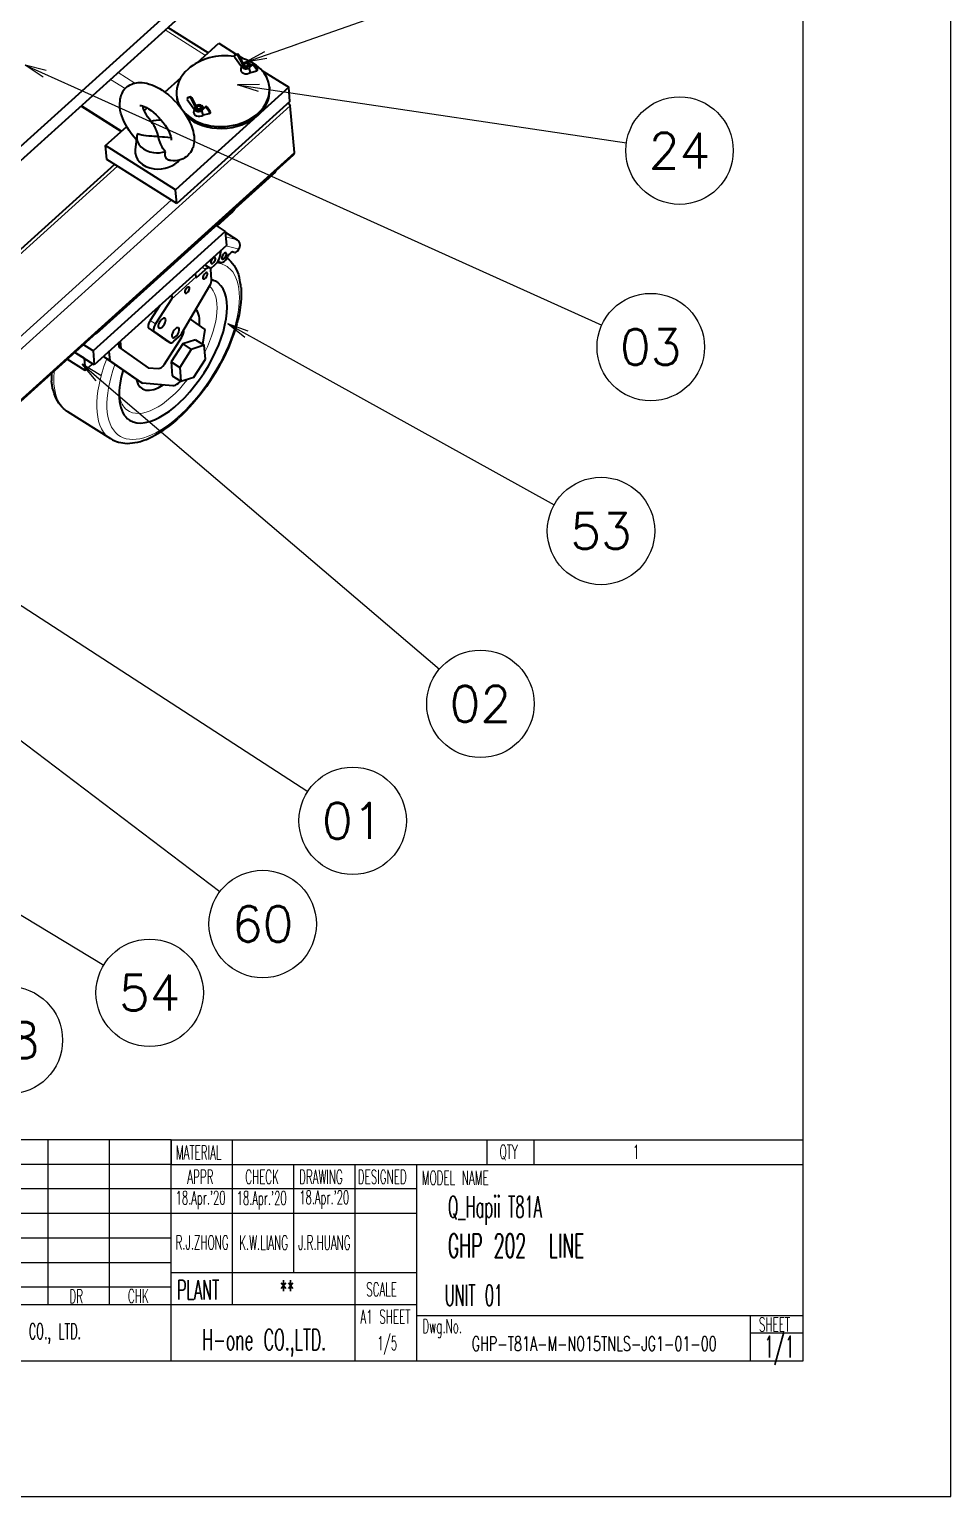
# Model space of a CAD drawing. Header units: millimetres. Extents: x -10155 to 20189, y -25550 to -22580.
# Drawn here: x -6599 to -5955, y -25550 to -24526 of the extents above; entities that cross this region are included whole.
import ezdxf
from ezdxf.enums import TextEntityAlignment as Align

# ---------------------------------------------------------------- set-up
doc = ezdxf.new("R2010")
doc.units = ezdxf.units.MM
doc.layers.add('title_frame', color=7, linetype='Continuous')
doc.layers.add('word_dim', color=253, linetype='Continuous')
doc.styles.add('MX_NOTE_STANDARD', font='txt.shx', dxfattribs={"bigfont": 'bigfont.shx'})
doc.styles.get("Standard").update_dxf_attribs({"font": 'romans.shx', "bigfont": 'bigfont.shx'})
doc.dimstyles.new('RS-1-5', dxfattribs={"dimscale": 5, "dimtxt": 3.5, "dimasz": 3, "dimexe": 1, "dimexo": 0, "dimgap": 1, "dimtad": 3, "dimdsep": 46, "dimtxsty": 'Standard', "dimblk1": 'OPEN', "dimblk2": 'OPEN', "dimsah": 1, "dimcen": 0, "dimclrd": 256, "dimclre": 256, "dimclrt": 3, "dimadec": 0, "dimazin": 0, "dimtfac": 1, "dimtmove": 0, "dimatfit": 3, "dimldrblk": 'OPEN', "dimfxl": 0, "dimtolj": 1, "dimtzin": 0, "dimarcsym": 0})

# ---------------------------------------------------------------- blocks, each defined once
blk = doc.blocks.new('aa1')
for p, q in [((0, 0), (-1, 0)), ((-0.4, 0.067), (0, 0)), ((-0.4, -0.067), (0, 0))]:
    blk.add_line(p, q)
blk = doc.blocks.new('aa2')
blk.add_circle((0, 0), 1)
blk = doc.blocks.new('*D759')
at = {"layer": 'DEFPOINTS', "color": 0, "linetype": 'Continuous', "ltscale": 2}
for p in [(-6724.1, -24850), (-6372.8, -25078), (-6372.8, -25078)]:
    blk.add_point(p, dxfattribs=at)
at = {"layer": 'word_dim', "linetype": 'Continuous', "lineweight": -2, "ltscale": 2}
blk.add_line((-6692.7, -24870.4), (-6404.2, -25057.6), dxfattribs=at)
at = {"layer": 'word_dim', "linetype": 'Continuous', "lineweight": -2, "ltscale": 2, "xscale": 37.5, "yscale": 37.5, "zscale": 37.5}
for name, p, rotation in [('aa1', (-6724.1, -24850), 147.0214120231412), ('aa2', (-6372.8, -25078), 327.0214120231411)]:
    blk.add_blockref(name, p, dxfattribs=dict(at, rotation=rotation))
at = {"layer": 'word_dim', "color": 3, "linetype": 'Continuous', "ltscale": 2, "insert": (-6548.4, -24964), "char_height": 0.000005, "attachment_point": 5, "rotation": 327.0214}
blk.add_mtext('\\A1;418.88', dxfattribs=at)
blk = doc.blocks.new('_Open')
at = {"color": 0, "lineweight": -2}
for p, q in [((-1, 0.167), (0, 0)), ((-1, -0.167), (0, 0)), ((0, 0), (-1, 0))]:
    blk.add_line(p, q, dxfattribs=at)
blk = doc.blocks.new('*D760')
at = {"layer": 'DEFPOINTS', "color": 0, "linetype": 'Continuous', "ltscale": 2}
for p in [(-6561.7, -24759.5), (-6283.6, -24996.4), (-6283.6, -24996.4)]:
    blk.add_point(p, dxfattribs=at)
at = {"layer": 'word_dim', "linetype": 'Continuous', "lineweight": -2, "ltscale": 2}
blk.add_line((-6533.2, -24783.8), (-6312.2, -24972.1), dxfattribs=at)
at = {"layer": 'word_dim', "linetype": 'Continuous', "lineweight": -2, "ltscale": 2, "xscale": 37.5, "yscale": 37.5, "zscale": 37.5}
for name, p, rotation in [('aa1', (-6561.7, -24759.5), 139.5753487257188), ('aa2', (-6283.6, -24996.4), 319.5753487257188)]:
    blk.add_blockref(name, p, dxfattribs=dict(at, rotation=rotation))
at = {"layer": 'word_dim', "color": 3, "linetype": 'Continuous', "ltscale": 2, "insert": (-6422.7, -24878), "char_height": 0.000005, "attachment_point": 5, "rotation": 319.5753}
blk.add_mtext('\\A1;365.34', dxfattribs=at)
blk = doc.blocks.new('*D761')
at = {"layer": 'DEFPOINTS', "color": 0, "linetype": 'Continuous', "ltscale": 2}
for p in [(-6601.4, -24550.7), (-6164.7, -24747.5), (-6164.7, -24747.5)]:
    blk.add_point(p, dxfattribs=at)
at = {"layer": 'word_dim', "linetype": 'Continuous', "lineweight": -2, "ltscale": 2}
blk.add_line((-6567.2, -24566.1), (-6198.9, -24732.1), dxfattribs=at)
at = {"layer": 'word_dim', "linetype": 'Continuous', "lineweight": -2, "ltscale": 2, "xscale": 37.5, "yscale": 37.5, "zscale": 37.5}
for name, p, rotation in [('aa1', (-6601.4, -24550.7), 155.746144533906), ('aa2', (-6164.7, -24747.5), 335.746144533906)]:
    blk.add_blockref(name, p, dxfattribs=dict(at, rotation=rotation))
at = {"layer": 'word_dim', "color": 3, "linetype": 'Continuous', "ltscale": 2, "insert": (-6383.1, -24649.1), "char_height": 0.000005, "attachment_point": 5, "rotation": 335.7461}
blk.add_mtext('\\A1;478.98', dxfattribs=at)
blk = doc.blocks.new('*D782')
at = {"layer": 'DEFPOINTS', "color": 0, "linetype": 'Continuous', "ltscale": 2}
for p in [(-6453.1, -24564.5), (-6144.6, -24610.4), (-6144.6, -24610.4)]:
    blk.add_point(p, dxfattribs=at)
at = {"layer": 'word_dim', "linetype": 'Continuous', "lineweight": -2, "ltscale": 2}
blk.add_line((-6416, -24570.1), (-6181.7, -24604.9), dxfattribs=at)
at = {"layer": 'word_dim', "linetype": 'Continuous', "lineweight": -2, "ltscale": 2, "xscale": 37.5, "yscale": 37.5, "zscale": 37.5}
for name, p, rotation in [('aa1', (-6453.1, -24564.5), 171.5369032223744), ('aa2', (-6144.6, -24610.4), 351.5369032223743)]:
    blk.add_blockref(name, p, dxfattribs=dict(at, rotation=rotation))
at = {"layer": 'word_dim', "color": 3, "linetype": 'Continuous', "ltscale": 2, "insert": (-6298.8, -24587.5), "char_height": 0.000005, "attachment_point": 5, "rotation": 351.5369}
blk.add_mtext('\\A1;311.86', dxfattribs=at)
blk = doc.blocks.new('A$C43226BF8')
at = {"color": 7, "lineweight": 35}
for p, q in [((1131.8, -526.9), (935.7, -703.7)), ((1111.2, -535.6), (934.9, -694.6)), ((1134.8, -567.2), (1106.7, -549.5)), ((1172.3, -579.4), (1191, -591.2)), ((1191, -591.2), (1111.9, -662.6)), ((1191.8, -601), (1112.8, -672.3)), ((1074.1, -622), (1046, -604.3)), ((1195, -636.7), (1192.1, -604.2)), ((1195, -636.7), (1192.1, -604.2)), ((1111.9, -662.6), (1063.2, -631.8)), ((1194.1, -638.5), (644.9, -1134.1)), ((1112.8, -672.3), (1064, -641.6)), ((1069.4, -645), (702.8, -975.8)), ((1056.8, -763), (1182, -650.1)), ((1146.6, -691.7), (1054.4, -775)), ((1147.5, -701.5), (1055.2, -784.7)), ((1116.4, -762.7), (1136, -729.4)), ((1109.2, -738.9), (1098.1, -756.2)), ((1104.2, -784.3), (1116.3, -765.5)), ((1072.4, -772.5), (1091.3, -785.8)), ((1073.9, -773.5), (1092.8, -786.8)), ((1084.4, -794.9), (1061.6, -778.9)), ((1088.9, -797.7), (1066.1, -781.7)), ((1110.1, -799.4), (1088.9, -797.7)), ((1036.6, -817.4), (1066.6, -836.3))]:
    blk.add_line(p, q, dxfattribs=at)
at = {"color": 7, "lineweight": 13}
for p, q in [((1132.9, -568.9), (1104.8, -551.2)), ((1074.6, -621.5), (1046.5, -603.8)), ((1192.1, -604.2), (641.9, -1100.7)), ((1195, -636.7), (644.8, -1133.2)), ((1071.5, -646.3), (704.3, -977.6)), ((1109, -670), (726.9, -1014.8)), ((1126.4, -723.5), (1109.2, -738.9))]:
    blk.add_line(p, q, dxfattribs=at)
at = {"color": 7, "lineweight": 35, "ltscale": 0.498368}
blk.add_line((1127.4, -573.8), (1142.2, -560.5), dxfattribs=at)
at = {"color": 7, "lineweight": 35, "ltscale": 0.364517}
blk.add_line((1142.2, -560.5), (1154.6, -568.3), dxfattribs=at)
at = {"color": 7, "lineweight": 35, "ltscale": 0.017751}
for p, q in [((1153.5, -568.5), (1153, -569)), ((1158.8, -574.9), (1159.3, -574.4)), ((1166.1, -574.9), (1165.6, -575.4)), ((1169.2, -579.1), (1168.7, -579.6)), ((1125.8, -604.6), (1126.4, -604.1))]:
    blk.add_line(p, q, dxfattribs=at)
at = {"color": 7, "lineweight": 35, "ltscale": 0.010018}
for p, q in [((1153, -569.2), (1153, -569.6)), ((1169.3, -579), (1169.2, -578.6)), ((1120, -598.9), (1120.1, -599.3)), ((1135.8, -609.2), (1135.8, -608.8))]:
    blk.add_line(p, q, dxfattribs=at)
at = {"color": 7, "lineweight": 35, "ltscale": 0.046336}
blk.add_line((1154.9, -568.5), (1153.1, -569), dxfattribs=at)
at = {"color": 7, "lineweight": 13, "ltscale": 0.017749}
for p, q in [((1153.1, -569), (1153.6, -568.5)), ((1155.1, -568.6), (1155.7, -568.1)), ((1155.3, -568.7), (1155.9, -568.3)), ((1166.5, -575.9), (1167, -575.4)), ((1168.6, -578.8), (1169.1, -578.3)), ((1122.8, -598.9), (1123.3, -598.4)), ((1133.2, -605.3), (1133.8, -604.8)), ((1135.8, -608.8), (1136.3, -608.3))]:
    blk.add_line(p, q, dxfattribs=at)
at = {"color": 7, "lineweight": 35, "ltscale": 0.210662}
for p, q in [((1153.1, -569.9), (1158.1, -576.7)), ((1120.2, -599.6), (1125.1, -606.4))]:
    blk.add_line(p, q, dxfattribs=at)
at = {"color": 7, "lineweight": 35, "ltscale": 0.046339}
blk.add_line((1155.4, -568.1), (1153.6, -568.5), dxfattribs=at)
at = {"color": 7, "lineweight": 13, "ltscale": 0.017751}
for p, q in [((1154.9, -568.5), (1155.4, -568.1)), ((1166, -575.4), (1166.5, -575)), ((1168.7, -579.1), (1169.2, -578.6)), ((1168.7, -579.5), (1169.3, -579)), ((1120.1, -598.7), (1120.6, -598.2)), ((1121.9, -598.3), (1122.4, -597.8)), ((1122.4, -598.5), (1122.9, -598)), ((1133, -605.2), (1133.5, -604.7)), ((1133.5, -605.6), (1134.1, -605.1)), ((1135.8, -609.2), (1136.3, -608.7))]:
    blk.add_line(p, q, dxfattribs=at)
at = {"color": 7, "lineweight": 35, "ltscale": 0.006331}
for p, q in [((1155.3, -568.7), (1155.1, -568.6)), ((1155.9, -568.3), (1155.7, -568.1)), ((1166.7, -575.1), (1166.5, -575)), ((1122.4, -598.5), (1122.2, -598.3)), ((1133.8, -604.8), (1133.5, -604.7))]:
    blk.add_line(p, q, dxfattribs=at)
at = {"color": 7, "lineweight": 13, "ltscale": 0.017753}
for p, q in [((1155.8, -569.2), (1156.3, -568.7)), ((1166.2, -575.6), (1166.7, -575.1)), ((1122.2, -598.3), (1122.7, -597.9)), ((1135.6, -608.5), (1136.2, -608))]:
    blk.add_line(p, q, dxfattribs=at)
at = {"color": 7, "lineweight": 35, "ltscale": 0.160529}
blk.add_line((1158.8, -574.9), (1155.8, -569.2), dxfattribs=at)
at = {"color": 7, "lineweight": 35, "ltscale": 0.160528}
blk.add_line((1159.3, -574.4), (1156.3, -568.7), dxfattribs=at)
at = {"color": 7, "lineweight": 35, "ltscale": 0.067775}
blk.add_line((1156.8, -569.7), (1159.1, -571.1), dxfattribs=at)
at = {"color": 7, "lineweight": 13, "ltscale": 0.34499}
blk.add_line((1083.5, -588.3), (1071.9, -580.9), dxfattribs=at)
at = {"color": 7, "lineweight": 35, "ltscale": 0.064414}
blk.add_line((1158.4, -575.6), (1157.6, -578.1), dxfattribs=at)
at = {"color": 7, "lineweight": 35, "ltscale": 0.000593596}
for p, q in [((1158.8, -574.9), (1158.8, -574.9)), ((1159.3, -574.4), (1159.3, -574.4)), ((1130.3, -607.4), (1130.3, -607.4))]:
    blk.add_line(p, q, dxfattribs=at)
at = {"color": 7, "lineweight": 35, "ltscale": 0.008662}
for p, q in [((1159.6, -575.3), (1159.4, -575.6)), ((1129.9, -604.7), (1130.1, -605))]:
    blk.add_line(p, q, dxfattribs=at)
at = {"color": 7, "lineweight": 35, "ltscale": 0.00866}
blk.add_line((1162.8, -575), (1163, -575.3), dxfattribs=at)
at = {"color": 7, "lineweight": 35, "ltscale": 0.081796}
for p, q in [((1165.6, -575.4), (1163.3, -577.7)), ((1132.6, -605.1), (1130.3, -607.4))]:
    blk.add_line(p, q, dxfattribs=at)
at = {"color": 7, "lineweight": 35, "ltscale": 0.000595218}
for p, q in [((1163.3, -577.7), (1163.3, -577.7)), ((1125.9, -604.6), (1125.8, -604.6))]:
    blk.add_line(p, q, dxfattribs=at)
at = {"color": 7, "lineweight": 35, "ltscale": 0.080779}
for p, q in [((1164.2, -580.8), (1163.3, -577.7)), ((1131.3, -610.5), (1130.3, -607.4))]:
    blk.add_line(p, q, dxfattribs=at)
at = {"color": 7, "lineweight": 35, "ltscale": 0.032405}
blk.add_line((1164.1, -575.1), (1164.7, -576.3), dxfattribs=at)
at = {"color": 7, "lineweight": 35, "ltscale": 0.000444479}
blk.add_line((1164.2, -580.8), (1164.3, -580.8), dxfattribs=at)
at = {"color": 7, "lineweight": 35, "ltscale": 0.113479}
blk.add_line((1164.3, -580.8), (1168.7, -579.7), dxfattribs=at)
at = {"color": 7, "lineweight": 35, "ltscale": 0.006328}
for p, q in [((1166.2, -575.6), (1166, -575.4)), ((1122.9, -598), (1122.7, -597.9))]:
    blk.add_line(p, q, dxfattribs=at)
at = {"color": 7, "lineweight": 35, "ltscale": 0.089556}
for p, q in [((1168.6, -578.8), (1166.5, -575.9)), ((1169.1, -578.3), (1167, -575.4)), ((1135.6, -608.5), (1133.5, -605.6))]:
    blk.add_line(p, q, dxfattribs=at)
at = {"color": 7, "lineweight": 35, "ltscale": 0.010015}
for p, q in [((1168.7, -579.5), (1168.7, -579.1)), ((1136.3, -608.7), (1136.3, -608.3))]:
    blk.add_line(p, q, dxfattribs=at)
at = {"color": 7, "lineweight": 13, "ltscale": 0.301189}
blk.add_line((1076.8, -592.1), (1066.6, -585.7), dxfattribs=at)
at = {"color": 7, "lineweight": 35, "ltscale": 0.381445}
blk.add_line((1104.5, -594.6), (1115.8, -584.3), dxfattribs=at)
at = {"color": 7, "lineweight": 35, "ltscale": 0.032651}
blk.add_line((1177.5, -591), (1177.6, -592.3), dxfattribs=at)
at = {"color": 7, "lineweight": 35, "ltscale": 0.244858}
for p, q in [((1191.8, -601), (1191, -591.2)), ((1064, -641.6), (1063.2, -631.8)), ((1108.9, -782.8), (1109.7, -792.6))]:
    blk.add_line(p, q, dxfattribs=at)
at = {"color": 7, "lineweight": 35, "ltscale": 0.032648}
blk.add_line((1112.7, -596.7), (1112.8, -598), dxfattribs=at)
at = {"color": 7, "lineweight": 35, "ltscale": 0.046338}
for p, q in [((1121.9, -598.3), (1120.1, -598.7)), ((1122.4, -597.8), (1120.6, -598.2))]:
    blk.add_line(p, q, dxfattribs=at)
at = {"color": 7, "lineweight": 35, "ltscale": 0.017749}
for p, q in [((1120.6, -598.3), (1120.1, -598.7)), ((1133.2, -604.6), (1132.6, -605.1)), ((1136.3, -608.9), (1135.8, -609.4))]:
    blk.add_line(p, q, dxfattribs=at)
at = {"color": 7, "lineweight": 35, "ltscale": 0.160525}
blk.add_line((1125.8, -604.6), (1122.8, -598.9), dxfattribs=at)
at = {"color": 7, "lineweight": 35, "ltscale": 0.160527}
blk.add_line((1126.4, -604.1), (1123.3, -598.4), dxfattribs=at)
at = {"color": 7, "lineweight": 35, "ltscale": 0.016356}
blk.add_line((1191, -602.6), (1190.4, -602.3), dxfattribs=at)
at = {"color": 7, "lineweight": 35, "ltscale": 0.067898}
blk.add_line((1090.2, -607.5), (1092.2, -605.6), dxfattribs=at)
at = {"color": 7, "lineweight": 35, "ltscale": 0.064411}
blk.add_line((1125.4, -605.4), (1124.7, -607.8), dxfattribs=at)
at = {"color": 7, "lineweight": 35, "ltscale": 0.000592638}
blk.add_line((1126.4, -604.1), (1126.4, -604.1), dxfattribs=at)
at = {"color": 7, "lineweight": 35, "ltscale": 0.008661}
blk.add_line((1126.6, -605), (1126.5, -605.3), dxfattribs=at)
at = {"color": 7, "lineweight": 35, "ltscale": 0.032402}
blk.add_line((1131.1, -604.9), (1131.7, -606), dxfattribs=at)
at = {"color": 7, "lineweight": 35, "ltscale": 0.11348}
blk.add_line((1131.3, -610.5), (1135.7, -609.4), dxfattribs=at)
at = {"color": 7, "lineweight": 35, "ltscale": 0.000442852}
blk.add_line((1131.3, -610.5), (1131.3, -610.5), dxfattribs=at)
at = {"color": 7, "lineweight": 35, "ltscale": 0.006329}
blk.add_line((1133.2, -605.3), (1133, -605.2), dxfattribs=at)
at = {"color": 7, "lineweight": 35, "ltscale": 0.089558}
blk.add_line((1136.2, -608), (1134.1, -605.1), dxfattribs=at)
at = {"color": 7, "lineweight": 35, "ltscale": 0.496257}
blk.add_line((1063.2, -631.8), (1077.9, -618.5), dxfattribs=at)
at = {"color": 7, "lineweight": 35, "ltscale": 0.244055}
blk.add_line((1084.9, -625.1), (1083.8, -634.8), dxfattribs=at)
at = {"color": 7, "lineweight": 35, "ltscale": 0.013872}
for p, q in [((1182, -650.1), (1181.9, -649.5)), ((1056.8, -763), (1056.8, -762.5))]:
    blk.add_line(p, q, dxfattribs=at)
at = {"color": 7, "lineweight": 35, "ltscale": 0.244861}
for p, q in [((1112.8, -672.3), (1111.9, -662.6)), ((1146.6, -691.7), (1147.5, -701.5))]:
    blk.add_line(p, q, dxfattribs=at)
at = {"color": 7, "lineweight": 35, "ltscale": 0.353518}
blk.add_line((1140.8, -688), (1151.3, -678.6), dxfattribs=at)
at = {"color": 7, "lineweight": 35, "ltscale": 0.081255}
blk.add_line((1151.3, -678.6), (1153.3, -676), dxfattribs=at)
at = {"color": 7, "lineweight": 35, "ltscale": 0.187995}
blk.add_line((1140.3, -687.7), (1146.6, -691.7), dxfattribs=at)
at = {"color": 7, "lineweight": 35, "ltscale": 0.243018}
blk.add_line((1146.7, -692.3), (1154.9, -697.5), dxfattribs=at)
at = {"color": 7, "lineweight": 13, "ltscale": 0.204568}
blk.add_line((1147, -695.5), (1154.9, -697.5), dxfattribs=at)
at = {"color": 7, "lineweight": 35, "ltscale": 0.125949}
blk.add_line((1142.8, -709.7), (1143.9, -704.7), dxfattribs=at)
at = {"color": 7, "lineweight": 13, "ltscale": 0.238316}
blk.add_line((1147, -701.9), (1156.3, -704.2), dxfattribs=at)
at = {"color": 7, "lineweight": 35, "ltscale": 0.023323}
blk.add_line((1153, -706.4), (1152.1, -706.2), dxfattribs=at)
at = {"color": 7, "lineweight": 35, "ltscale": 0.102401}
blk.add_line((1132.5, -715), (1136, -717.2), dxfattribs=at)
at = {"color": 7, "lineweight": 35, "ltscale": 0.117448}
blk.add_line((1136.4, -717.8), (1139.9, -714.6), dxfattribs=at)
at = {"color": 7, "lineweight": 35, "ltscale": 0.065428}
blk.add_line((1141.5, -712.7), (1144, -713.4), dxfattribs=at)
at = {"color": 7, "lineweight": 35, "ltscale": 0.03226}
blk.add_line((1147.8, -710.3), (1148.4, -709.2), dxfattribs=at)
at = {"color": 7, "lineweight": 35, "ltscale": 0.221875}
blk.add_line((1126.4, -724.1), (1133, -718.2), dxfattribs=at)
at = {"color": 7, "lineweight": 35, "ltscale": 0.016326}
blk.add_line((1126.4, -723.5), (1126.4, -724.1), dxfattribs=at)
at = {"color": 7, "lineweight": 13, "ltscale": 0.069892}
blk.add_line((1130.6, -716.7), (1133, -718.2), dxfattribs=at)
at = {"color": 7, "lineweight": 35, "ltscale": 0.175523}
blk.add_line((1137.2, -725.4), (1136.6, -718.4), dxfattribs=at)
at = {"color": 7, "lineweight": 35, "ltscale": 0.048204}
blk.add_line((1109.8, -737.9), (1108.2, -736.9), dxfattribs=at)
at = {"color": 7, "lineweight": 35, "ltscale": 0.314933}
blk.add_line((1101.1, -743.3), (1094.3, -753.9), dxfattribs=at)
at = {"color": 7, "lineweight": 35, "ltscale": 0.029543}
blk.add_line((1098.7, -747), (1097.8, -746.3), dxfattribs=at)
at = {"color": 7, "lineweight": 13, "ltscale": 0.110819}
for p, q in [((1094.3, -753.9), (1098.1, -756.2)), ((1093.5, -759.4), (1097.2, -761.8))]:
    blk.add_line(p, q, dxfattribs=at)
at = {"color": 7, "lineweight": 35, "ltscale": 0.313551}
blk.add_line((1122.1, -753), (1132.4, -760.2), dxfattribs=at)
at = {"color": 7, "lineweight": 35, "ltscale": 0.011504}
blk.add_line((1056.4, -762.8), (1056.8, -763), dxfattribs=at)
at = {"color": 7, "lineweight": 35, "ltscale": 0.325452}
blk.add_line((1093.5, -759.4), (1104.1, -766.9), dxfattribs=at)
at = {"color": 7, "lineweight": 35, "ltscale": 0.325453}
blk.add_line((1097.2, -761.8), (1107.9, -769.3), dxfattribs=at)
at = {"color": 7, "lineweight": 13, "ltscale": 0.110821}
blk.add_line((1104.1, -766.9), (1107.9, -769.3), dxfattribs=at)
at = {"color": 7, "lineweight": 35, "ltscale": 0.110821}
blk.add_line((1104.2, -766.9), (1107.9, -769.3), dxfattribs=at)
at = {"color": 7, "lineweight": 35, "ltscale": 0.122848}
blk.add_line((1110.9, -768.3), (1114.5, -765), dxfattribs=at)
at = {"color": 7, "lineweight": 35, "ltscale": 0.235705}
blk.add_line((1126, -767.4), (1117, -770.2), dxfattribs=at)
at = {"color": 7, "lineweight": 35, "ltscale": 0.177313}
for p, q in [((1126, -767.4), (1132, -771.1)), ((1108.9, -782.8), (1114.9, -786.6))]:
    blk.add_line(p, q, dxfattribs=at)
at = {"color": 7, "lineweight": 35, "ltscale": 0.259775}
blk.add_line((1132.4, -760.2), (1130.9, -770.5), dxfattribs=at)
at = {"color": 7, "lineweight": 35, "ltscale": 0.402566}
blk.add_line((1055.2, -784.7), (1041.6, -776.1), dxfattribs=at)
at = {"color": 7, "lineweight": 35, "ltscale": 0.192007}
blk.add_line((1048.1, -780.2), (1041.6, -776.1), dxfattribs=at)
at = {"color": 7, "lineweight": 35, "ltscale": 0.199498}
blk.add_line((1054.4, -775), (1047.6, -770.7), dxfattribs=at)
at = {"color": 7, "lineweight": 35, "ltscale": 0.244864}
for p, q in [((1054.4, -775), (1055.2, -784.7)), ((1132.8, -780.9), (1132, -771.1))]:
    blk.add_line(p, q, dxfattribs=at)
at = {"color": 7, "lineweight": 35, "ltscale": 0.158386}
blk.add_line((1065.5, -775.4), (1066.1, -781.7), dxfattribs=at)
at = {"color": 7, "lineweight": 35, "ltscale": 0.076764}
blk.add_line((1072.1, -769.5), (1072.4, -772.5), dxfattribs=at)
at = {"color": 7, "lineweight": 35, "ltscale": 0.044327}
blk.add_line((1072.4, -772.5), (1073.9, -773.5), dxfattribs=at)
at = {"color": 7, "lineweight": 35, "ltscale": 0.130219}
blk.add_line((1073.4, -768.3), (1073.9, -773.5), dxfattribs=at)
at = {"color": 7, "lineweight": 35, "ltscale": 0.374924}
blk.add_line((1117, -770.2), (1108.9, -782.8), dxfattribs=at)
at = {"color": 7, "lineweight": 35, "ltscale": 0.374921}
blk.add_line((1123, -774), (1114.9, -786.6), dxfattribs=at)
at = {"color": 7, "lineweight": 35, "ltscale": 0.177314}
blk.add_line((1117, -770.2), (1123, -774), dxfattribs=at)
at = {"color": 7, "lineweight": 35, "ltscale": 0.235706}
for p, q in [((1132, -771.1), (1123, -774)), ((1115.7, -796.3), (1124.7, -793.5))]:
    blk.add_line(p, q, dxfattribs=at)
at = {"color": 7, "lineweight": 35, "ltscale": 0.367998}
blk.add_line((1048.9, -788.7), (1036.4, -780.8), dxfattribs=at)
at = {"color": 7, "lineweight": 35, "ltscale": 0.212212}
blk.add_line((1048.1, -780.2), (1048.9, -788.7), dxfattribs=at)
at = {"color": 7, "lineweight": 35, "ltscale": 0.17549}
blk.add_line((1048.9, -788.7), (1054.1, -784), dxfattribs=at)
at = {"color": 7, "lineweight": 35, "ltscale": 0.131349}
blk.add_line((1061.6, -778.9), (1066.1, -781.7), dxfattribs=at)
at = {"color": 7, "lineweight": 35, "ltscale": 0.044328}
blk.add_line((1091.3, -785.8), (1092.8, -786.8), dxfattribs=at)
at = {"color": 7, "lineweight": 35, "ltscale": 0.183699}
blk.add_line((1092.8, -786.8), (1100.2, -787.4), dxfattribs=at)
at = {"color": 7, "lineweight": 35, "ltscale": 0.24486}
blk.add_line((1114.9, -786.6), (1115.7, -796.3), dxfattribs=at)
at = {"color": 7, "lineweight": 35, "ltscale": 0.37492}
blk.add_line((1124.7, -793.5), (1132.8, -780.9), dxfattribs=at)
at = {"color": 7, "lineweight": 35, "ltscale": 0.132985}
blk.add_line((1084.4, -794.9), (1088.9, -797.7), dxfattribs=at)
at = {"color": 7, "lineweight": 35, "ltscale": 0.177312}
blk.add_line((1109.7, -792.6), (1115.7, -796.3), dxfattribs=at)
at = {"color": 7, "lineweight": 35, "ltscale": 0.051057}
blk.add_line((1115.4, -796.2), (1113.9, -797.5), dxfattribs=at)
at = {"color": 7, "lineweight": 35}
for points in [[(1159.7, -575.8), (1159.7, -575.5), (1159.8, -575.1), (1160.1, -574.8)], [(1160.1, -574.8), (1160.4, -574.6), (1160.9, -574.4), (1161.4, -574.3), (1161.9, -574.4), (1162.3, -574.6), (1162.6, -574.9), (1162.8, -575.2), (1162.9, -575.6)], [(1077.5, -591.4), (1076.6, -592.3), (1075.8, -593.2), (1075, -594.4), (1074.4, -595.5), (1073.9, -596.8), (1073.5, -598), (1073.2, -599.5), (1073, -600.9), (1072.9, -602.4), (1072.9, -604.2), (1073, -604.5)], [(1077.5, -591.4), (1078.3, -590.7), (1079.1, -590.1), (1080.3, -589.5), (1081.4, -588.9), (1082.5, -588.6), (1083.6, -588.3), (1084.8, -588), (1086, -587.9), (1087, -587.8), (1088.6, -587.9), (1090.3, -588.1), (1092, -588.4), (1093.6, -588.9), (1095.4, -589.5), (1097, -590.2), (1098.9, -591.1), (1100.7, -592.1), (1102.6, -593.2), (1104.8, -594.8), (1107, -596.5), (1109.1, -598.3), (1111.1, -600.3), (1113.1, -602.3), (1114.9, -604.5), (1116.6, -606.7), (1118.3, -609), (1119.7, -611.3), (1121.1, -613.7), (1122, -615.7), (1122.9, -617.7), (1123.6, -619.7), (1124.2, -621.7), (1124.6, -623.6), (1124.9, -625.3), (1124.9, -625.8)], [(1087.1, -603.8), (1088, -603.9), (1089, -604.2), (1090.2, -604.6), (1091.6, -605.3), (1093.2, -606.2), (1094.9, -607.4), (1096.7, -608.8), (1098.5, -610.3), (1100.2, -612), (1101.8, -613.8), (1103.4, -615.7), (1104.7, -617.6), (1106, -619.5), (1107, -621.3), (1107.8, -623.1), (1108.3, -624.4), (1108.7, -625.6), (1108.9, -626.7), (1109, -627.2)], [(1084.6, -627.7), (1082.9, -625.8), (1081.1, -623.4), (1079.7, -621.4), (1078.4, -619.4), (1077.2, -617.3), (1076.1, -615.2), (1075.1, -613), (1074.5, -611.2), (1073.8, -609.2), (1073.4, -607.4), (1073.1, -605.5), (1073, -604.5)], [(1095.2, -615.4), (1093.7, -613.5), (1092.5, -611.7), (1091.5, -610), (1090.6, -608.4), (1089.9, -606.8), (1089.4, -605.4), (1089.1, -604.2)], [(1126.7, -605.6), (1126.7, -605.2), (1126.9, -604.8), (1127.2, -604.5)], [(1127.2, -604.5), (1127.5, -604.3), (1128, -604.1), (1128.4, -604.1), (1128.9, -604.2), (1129.3, -604.3), (1129.6, -604.6), (1129.8, -604.9), (1129.9, -605.3)], [(1099.9, -625.5), (1096.9, -625.4), (1095.4, -625.3), (1093.4, -625.2), (1091.4, -625), (1089.9, -624.8), (1088.5, -624.5), (1086.8, -624.1), (1085.2, -623.7)], [(1095.2, -615.4), (1095.7, -616.2), (1096.3, -617), (1096.8, -617.8), (1097.2, -618.6), (1098, -620.3), (1098.4, -621.3), (1099.1, -623.2), (1099.9, -625.5)], [(1099.9, -625.5), (1102.8, -625.7), (1104.3, -625.8), (1106.6, -625.9), (1108.8, -626.2)], [(1104.9, -636.1), (1104, -635), (1103.2, -633.8), (1102.6, -632.6), (1102.1, -631.7), (1101.7, -630.8), (1101.3, -629.8), (1100.6, -627.9), (1099.9, -625.5)], [(1109, -627.2), (1109, -627.8), (1109, -628)], [(1124.9, -625.8), (1125, -627.5), (1125, -628.9), (1124.8, -630.3), (1124.5, -631.8), (1124.2, -633.1), (1123.7, -634.2), (1123.1, -635.5), (1122.4, -636.6), (1121.6, -637.6), (1120.7, -638.6), (1120.4, -638.9)], [(1108.5, -642.3), (1108, -642.2), (1107.6, -642.1), (1107.1, -642), (1106.7, -641.7), (1106.2, -641.4), (1105.7, -641), (1105.4, -640.6), (1105.1, -640), (1104.9, -639.5), (1104.8, -639.1), (1104.7, -638.6), (1104.7, -638), (1104.7, -637.5), (1104.8, -636.8), (1104.9, -636.1)], [(1120.4, -638.9), (1119.3, -639.7), (1118.3, -640.4), (1117.2, -641), (1115.9, -641.6), (1114.6, -642), (1113.3, -642.2), (1111.9, -642.4), (1110.3, -642.4), (1108.6, -642.3), (1108.4, -642.3)], [(1148.2, -710.6), (1149.4, -711.6), (1150.6, -712.8), (1151.8, -714.2), (1152.8, -715.5), (1153.7, -717), (1154.5, -718.5), (1155.2, -720.1), (1155.9, -721.9), (1156.5, -723.8), (1156.6, -724.2)], [(1157.7, -730.8), (1157.9, -733.4), (1157.9, -736.1), (1157.8, -738.4), (1157.6, -741.4), (1157.2, -744.5), (1156.9, -746.6), (1156.3, -750), (1155.5, -753.5), (1154.8, -756.3), (1153.8, -759.7), (1152.7, -763), (1151.4, -766.4), (1150.1, -769.8), (1148.7, -773.3), (1147.1, -776.7), (1145.4, -780.1), (1143.7, -783.5), (1141.8, -786.9), (1139.8, -790.2), (1137.8, -793.5), (1135.7, -796.7), (1133.5, -799.9), (1131.2, -803), (1128.9, -806), (1126.5, -809), (1124.1, -811.8), (1121.6, -814.6), (1119.1, -817.2), (1116.5, -819.7), (1114, -822.1)], [(1035, -816.3), (1033.7, -815.2), (1032.5, -814), (1031.4, -812.7), (1030.5, -811.5), (1029.5, -809.9), (1028.6, -808.2), (1027.9, -806.7), (1027.2, -804.8), (1026.7, -803), (1026.2, -801), (1025.8, -798.9), (1025.5, -796.5), (1025.5, -796)], [(1066.6, -836.3), (1068, -837.1), (1069.5, -837.8), (1070.7, -838.3), (1072.2, -838.8), (1073.7, -839.1), (1075.1, -839.3), (1076.5, -839.5), (1078.3, -839.6), (1080.1, -839.5), (1081.9, -839.3), (1083.5, -839.1), (1085.7, -838.7), (1087.6, -838.2), (1089.9, -837.4), (1091.6, -836.8), (1093.6, -836), (1095.5, -835), (1098.1, -833.7), (1100.9, -832.1), (1103.7, -830.2), (1106.5, -828.2), (1109.3, -826.1), (1112.1, -823.8), (1114, -822.1)]]:
    blk.add_lwpolyline(points, dxfattribs=at)
for centre, radius, start, end in [((1188.3, -606.9), 5.03, 58.0203, 65.6553), ((1153.4, -702.2), 3.45, 325.0782, 341.9592), ((1135.8, -726.4), 20.1, 52.0268, 53.5104), ((1079, -719.4), 36, 327.1714, 328.9829), ((1077.7, -791.5), 52.4, 179.251, 184.9152), ((1047.3, -800.5), 20, 232.0215, 237.7809)]:
    blk.add_arc(centre, radius, start, end, dxfattribs=at)
for centre, major_axis, ratio, start_param, end_param in [((1145.1, -593.9), (-32.4, -2.8), 0.757392, 4.398442, 5.495839), ((1153.4, -569.4), (-0.352, 0.39), 0.460812, 6.045033, 6.283181), ((1153.4, -569.4), (-0.352, 0.39), 0.460812, 6.283181, 6.831506), ((1153.4, -569.8), (-0.352, 0.39), 0.460812, 0.54832, 1.333719), ((1153.9, -568.9), (-0.352, 0.39), 0.460812, 6.045033, 6.283181), ((1155.2, -569), (-0.368, 0.408), 0.460812, 5.260709, 6.045034), ((1155.4, -569.1), (-0.413, 0.457), 0.460812, 4.213512, 5.260709), ((1155.7, -568.5), (-0.368, 0.408), 0.460812, 5.260709, 6.045034), ((1155.9, -568.7), (-0.413, 0.457), 0.460812, 4.213512, 5.260709), ((1145.1, -593.9), (-32.4, -2.8), 0.757392, 3.141552, 4.260528), ((1145.1, -593.9), (-32.4, -2.8), 0.757392, 5.495839, 6.283145), ((1161.5, -578.7), (3.98, 0.35), 0.757392, 2.847381, 5.39567), ((1161.3, -576), (2.99, 0.26), 0.757392, 2.847381, 5.362106), ((1161.3, -576), (2.99, 0.26), 0.757392, 2.487976, 2.847381), ((1161.3, -576), (1.99, 0.18), 0.757392, 2.70615, 5.495837), ((1161.3, -576), (2.99, 0.26), 0.757392, 0.294234, 2.220513), ((1161.3, -575.7), (1.79, 0.16), 0.757392, 2.70615, 5.495837), ((1161.3, -575.7), (1.79, 0.16), 0.757392, 0.435443, 2.70615), ((1161.3, -575.7), (1.59, 0.14), 0.757392, 3.139643, 5.495837), ((1161.3, -575.7), (1.59, 0.14), 0.757392, 5.495837, 6.283145), ((1161.3, -575.7), (1.79, 0.16), 0.757392, 5.495837, 6.718629), ((1161.3, -576), (1.99, 0.18), 0.757392, 5.495837, 6.718629), ((1161.3, -576), (2.99, 0.26), 0.757392, 5.688291, 6.577419), ((1166, -575.8), (-0.413, 0.457), 0.460812, 5.260709, 6.283134), ((1166, -575.8), (-0.413, 0.457), 0.460812, 6.283134, 6.307907), ((1166.5, -575.4), (-0.413, 0.457), 0.460812, 5.260709, 6.283134), ((1166.2, -575.9), (-0.368, 0.408), 0.460812, 4.476385, 5.260709), ((1166.7, -575.5), (-0.368, 0.408), 0.460812, 4.476385, 5.260709), ((1168.3, -578.8), (-0.352, 0.39), 0.460812, 3.689913, 4.476385), ((1168.4, -579.2), (-0.352, 0.39), 0.460812, 3.14159, 3.689913), ((1168.4, -579.2), (-0.352, 0.39), 0.460812, 2.904515, 3.14159), ((1168.8, -578.4), (-0.352, 0.39), 0.460812, 3.689913, 4.476385), ((1168.9, -578.8), (-0.352, 0.39), 0.460812, 3.14159, 3.689913), ((1145.1, -593.9), (-32.4, -2.8), 0.757392, 0.490685, 3.141552), ((1145.2, -595.2), (-32.4, -2.8), 0.757392, 2.354246, 3.141552), ((1145.1, -593.9), (-32.4, -2.8), 0.757392, 6.283145, 6.662619), ((1145.2, -595.2), (-32.4, -2.8), 0.757392, 6.283145, 6.517636), ((1120.4, -599.1), (-0.352, 0.39), 0.460812, 6.283181, 6.831506), ((1120.4, -599.1), (-0.352, 0.39), 0.460812, 6.045033, 6.283181), ((1120.4, -599.5), (-0.352, 0.39), 0.460812, 0.54832, 1.333719), ((1120.9, -598.7), (-0.352, 0.39), 0.460812, 6.045033, 6.283181), ((1122.2, -598.7), (-0.368, 0.408), 0.460812, 5.260709, 6.045034), ((1122.7, -598.2), (-0.368, 0.408), 0.460812, 5.260709, 6.045034), ((1122.4, -598.9), (-0.413, 0.457), 0.460812, 4.213512, 5.260709), ((1123, -598.4), (-0.413, 0.457), 0.460812, 4.213512, 5.260709), ((1128.3, -605.8), (2.99, 0.26), 0.757392, 0.294234, 2.220513), ((1185.1, -604.8), (-7.04, -0.61), 0.461713, 3.142459, 3.826326), ((1185.1, -604.8), (7.05, 0.61), 0.461629, 0.000832, 0.547319), ((1099.9, -625.5), (-14.9, -1.3), 0.757392, 4.488897, 4.988043), ((1145.2, -595.2), (-32.4, -2.8), 0.757392, 0.607808, 2.354246), ((1128.6, -608.4), (3.98, 0.35), 0.757392, 2.847381, 5.39567), ((1128.3, -605.8), (2.99, 0.26), 0.757392, 2.847381, 5.362106), ((1128.3, -605.8), (2.99, 0.26), 0.757392, 2.487976, 2.847381), ((1128.3, -605.8), (1.99, 0.18), 0.757392, 2.70615, 5.495837), ((1128.3, -605.4), (1.79, 0.16), 0.757392, 2.70615, 5.495837), ((1128.3, -605.4), (1.79, 0.16), 0.757392, 0.435443, 2.70615), ((1128.3, -605.4), (1.59, 0.14), 0.757392, 3.139643, 5.495837), ((1128.3, -605.4), (1.59, 0.14), 0.757392, 5.495837, 6.283145), ((1128.3, -605.4), (1.79, 0.16), 0.757392, 5.495837, 6.718629), ((1128.3, -605.8), (1.99, 0.18), 0.757392, 5.495837, 6.718629), ((1128.3, -605.8), (2.99, 0.26), 0.757392, 5.688291, 6.577419), ((1133.1, -605.6), (-0.413, 0.457), 0.460812, 5.260709, 6.283134), ((1133.1, -605.6), (-0.413, 0.457), 0.460812, 6.283134, 6.307907), ((1133.6, -605.1), (-0.413, 0.457), 0.460812, 5.260709, 6.283134), ((1133.3, -605.7), (-0.368, 0.408), 0.460812, 4.476385, 5.260709), ((1133.8, -605.2), (-0.368, 0.408), 0.460812, 4.476385, 5.260709), ((1135.4, -608.6), (-0.352, 0.39), 0.460812, 3.689913, 4.476385), ((1135.4, -609), (-0.352, 0.39), 0.460812, 2.904515, 3.14159), ((1135.4, -609), (-0.352, 0.39), 0.460812, 3.14159, 3.689913), ((1135.9, -608.1), (-0.352, 0.39), 0.460812, 3.689913, 4.476385), ((1135.9, -608.5), (-0.352, 0.39), 0.460812, 3.14159, 3.689913), ((1099.9, -625.5), (-14.9, -1.3), 0.757392, 6.002733, 6.127902), ((1099.9, -625.5), (-14.9, -1.3), 0.757392, 6.127902, 7.566634), ((1100.7, -635.3), (16.9, 1.5), 0.757392, 2.98631, 4.425041), ((1099.9, -625.5), (-14.9, -1.3), 0.757392, 1.283448, 1.847349), ((1100.7, -635.3), (16.9, 1.5), 0.757392, 4.425041, 5.633011), ((1188, -637.4), (7.03, 0.61), 0.462206, 5.734944, 6.28391), ((1187.9, -637.4), (7.05, 0.61), 0.461579, 5.735976, 6.284097), ((1150.3, -709.6), (2.13, 3.38), 0.462612, 0.151544, 1.722341), ((1154.9, -702.9), (2.13, 3.38), 0.462612, 3.293137, 4.611253), ((1152.6, -701.9), (-1.21, -4.85), 0.8764, 1.490531, 2.859969), ((1138.2, -712), (1.33, 2.12), 0.462612, 0.000001, 3.141593), ((1138.2, -712), (1.33, 2.12), 0.462612, 3.141593, 5.736598), ((1138.2, -712), (1.33, 2.12), 0.462612, 5.736598, 6.283186), ((1139.6, -711.4), (2.67, 4.23), 0.462612, 4.165802, 5.387532), ((1145.9, -708.9), (1.33, 2.12), 0.462612, 0.000001, 3.141593), ((1145.9, -709.9), (2.13, 3.38), 0.462612, 3.293137, 4.863933), ((1145.9, -708.9), (1.33, 2.12), 0.462612, 0.000001, 2.595005), ((1145.9, -708.9), (1.33, 2.12), 0.462612, 2.595005, 3.141593), ((1145.9, -708.9), (1.33, 2.12), 0.462612, 3.141593, 6.283186), ((1145.9, -708.9), (1.33, 2.12), 0.462612, 3.141593, 5.736598), ((1145.9, -708.9), (1.33, 2.12), 0.462612, 5.736598, 6.283186), ((1120.4, -719.7), (-5.36, 5.94), 0.460812, 3.689913, 4.090997), ((1132.7, -722.7), (-1.33, -2.12), 0.462612, 3.141593, 5.736598), ((1132.7, -722.7), (-1.33, -2.12), 0.462612, 5.736598, 6.283186), ((1132.7, -722.7), (-1.33, -2.12), 0.462612, 0.000001, 3.141593), ((1133.3, -721.4), (-2.67, -4.23), 0.462612, 3.141547, 4.165802), ((1133.3, -721.4), (-2.67, -4.23), 0.462612, 2.595005, 3.141547), ((1133.9, -728.4), (-2.67, -4.23), 0.462612, 1.635074, 2.595005), ((1110.3, -775.2), (-30.4, -48.2), 0.462612, 3.141642, 3.28577), ((1086.7, -788.4), (-61.5, -77.8), 0.459806, 2.688308, 2.807371), ((1110.3, -775.2), (-30.4, -48.2), 0.462612, 0.000049, 3.095005), ((1103.9, -734.5), (-5.36, 5.94), 0.460812, 3.761126, 4.091006), ((1120.1, -732.7), (-1.33, -2.12), 0.462612, 3.141593, 6.283186), ((1120.1, -732.7), (-1.33, -2.12), 0.462612, 0.000001, 2.595005), ((1120.1, -732.7), (-1.33, -2.12), 0.462612, 2.595005, 3.141593), ((1110.3, -775.2), (-30.4, -48.2), 0.462612, 3.095005, 3.141642), ((1106.6, -772.9), (17.9, 28.5), 0.462612, 5.537331, 6.136071), ((1096.2, -755.2), (-2.67, -4.23), 0.462612, 4.689401, 6.260197), ((1099.9, -757.6), (-2.67, -4.23), 0.462612, 4.689401, 6.260197), ((1102.5, -755.7), (-2.13, -3.38), 0.462612, 3.141593, 6.283186), ((1102.5, -755.7), (-2.13, -3.38), 0.462612, 0.000001, 2.595005), ((1102.5, -755.7), (-2.13, -3.38), 0.462612, 2.595005, 3.141593), ((1106.9, -762.7), (-2.67, -4.23), 0.462612, 6.260197, 6.283236), ((1112, -762.4), (-2.13, -3.38), 0.462612, 3.141593, 5.736598), ((1112, -762.4), (-2.13, -3.38), 0.462612, 5.736598, 6.283186), ((1112, -762.4), (-2.13, -3.38), 0.462612, 0.000001, 3.141593), ((1114.3, -761.8), (-2.67, -4.23), 0.462612, 1.024209, 1.635074), ((1114.4, -764.1), (-2.67, -4.23), 0.462612, 1.547808, 2.779443), ((1110.6, -765.1), (-2.67, -4.23), 0.462612, 0.00005, 1.024209), ((1110.6, -765.1), (-2.67, -4.23), 0.462612, 6.260197, 6.283236), ((1102.3, -783), (-2.67, -4.23), 0.462612, 0.238811, 1.547808), ((1110.3, -775.2), (-30.4, -48.2), 0.462612, 5.265343, 6.283235), ((1106.6, -772.9), (17.9, 28.5), 0.462612, 2.703422, 3.929005), ((1113.5, -792.3), (-4.27, -6.77), 0.462612, 0.238811, 1.024209)]:
    blk.add_ellipse(centre, major_axis=major_axis, ratio=ratio, start_param=start_param, end_param=end_param, dxfattribs=at)
at = {"color": 7, "lineweight": 13}
for centre, major_axis, ratio, start_param, end_param in [((1161.2, -575.3), (1.05, 0.09), 0.757392, 2.354245, 8.63743), ((1128.3, -605.1), (1.05, 0.09), 0.757392, 2.354245, 8.63743), ((1110.3, -775.2), (37.3, 59.2), 0.462612, 6.236598, 6.502829), ((1110.3, -775.2), (-37.3, -59.2), 0.462612, 6.236598, 9.378191), ((1106.6, -772.9), (-27.7, -44), 0.462612, 1.786253, 3.06959), ((1106.6, -772.9), (-40, -63.5), 0.462612, 5.112928, 6.236598), ((1110.3, -775.2), (-37.3, -59.2), 0.462612, 5.148879, 6.236598), ((1076.6, -754), (-40, -63.5), 0.462612, 5.55707, 6.236598), ((1106.6, -772.9), (-27.7, -44), 0.462612, 6.236598, 7.638219), ((1106.6, -772.9), (-27.7, -44), 0.462612, 5.812028, 6.236598), ((1076.6, -754), (-40, -63.5), 0.462612, 6.236598, 6.283216), ((1106.6, -772.9), (-40, -63.5), 0.462612, 6.236598, 6.283235)]:
    blk.add_ellipse(centre, major_axis=major_axis, ratio=ratio, start_param=start_param, end_param=end_param, dxfattribs=at)
blk = doc.blocks.new('*D834')
at = {"layer": 'DEFPOINTS', "color": 0, "linetype": 'Continuous', "ltscale": 2}
for p in [(-6460, -24731.3), (-6199.4, -24875.8), (-6199.4, -24875.8)]:
    blk.add_point(p, dxfattribs=at)
at = {"layer": 'word_dim', "linetype": 'Continuous', "lineweight": -2, "ltscale": 2}
blk.add_line((-6427.3, -24749.5), (-6232.2, -24857.6), dxfattribs=at)
at = {"layer": 'word_dim', "linetype": 'Continuous', "lineweight": -2, "ltscale": 2, "xscale": 37.5, "yscale": 37.5, "zscale": 37.5}
for name, p, rotation in [('aa1', (-6460, -24731.3), 150.99336503564), ('aa2', (-6199.4, -24875.8), 330.99336503564)]:
    blk.add_blockref(name, p, dxfattribs=dict(at, rotation=rotation))
at = {"layer": 'word_dim', "color": 3, "linetype": 'Continuous', "ltscale": 2, "insert": (-6329.7, -24803.6), "char_height": 0.000005, "attachment_point": 5, "rotation": 330.9934}
blk.add_mtext('\\A1;297.98', dxfattribs=at)
blk = doc.blocks.new('*D835')
at = {"layer": 'DEFPOINTS', "color": 0, "linetype": 'Continuous', "ltscale": 2}
for p in [(-6908.7, -24960.2), (-6514.5, -25198), (-6514.5, -25198)]:
    blk.add_point(p, dxfattribs=at)
at = {"layer": 'word_dim', "linetype": 'Continuous', "lineweight": -2, "ltscale": 2}
blk.add_line((-6876.6, -24979.6), (-6546.6, -25178.6), dxfattribs=at)
at = {"layer": 'word_dim', "linetype": 'Continuous', "lineweight": -2, "ltscale": 2, "xscale": 37.5, "yscale": 37.5, "zscale": 37.5}
for name, p, rotation in [('aa1', (-6908.7, -24960.2), 148.9085903415022), ('aa2', (-6514.5, -25198), 328.9085903415022)]:
    blk.add_blockref(name, p, dxfattribs=dict(at, rotation=rotation))
at = {"layer": 'word_dim', "color": 3, "linetype": 'Continuous', "ltscale": 2, "insert": (-6711.6, -25079.1), "char_height": 0.000005, "attachment_point": 5, "rotation": 328.9086}
blk.add_mtext('\\A1;460.37', dxfattribs=at)
blk = doc.blocks.new('*D839')
at = {"layer": 'DEFPOINTS', "color": 0, "linetype": 'Continuous', "ltscale": 2}
for p in [(-7039.1, -24913.2), (-6612.8, -25231.1), (-6612.8, -25231.1)]:
    blk.add_point(p, dxfattribs=at)
at = {"layer": 'word_dim', "linetype": 'Continuous', "lineweight": -2, "ltscale": 2}
blk.add_line((-7009.1, -24935.6), (-6642.9, -25208.7), dxfattribs=at)
at = {"layer": 'word_dim', "linetype": 'Continuous', "lineweight": -2, "ltscale": 2, "xscale": 37.5, "yscale": 37.5, "zscale": 37.5}
for name, p, rotation in [('aa1', (-7039.1, -24913.2), 143.2873042397858), ('aa2', (-6612.8, -25231.1), 323.2873042397857)]:
    blk.add_blockref(name, p, dxfattribs=dict(at, rotation=rotation))
at = {"layer": 'word_dim', "color": 3, "linetype": 'Continuous', "ltscale": 2, "insert": (-6826, -25072.1), "char_height": 0.000005, "attachment_point": 5, "rotation": 323.2873}
blk.add_mtext('\\A1;531.81', dxfattribs=at)
blk = doc.blocks.new('*D841')
at = {"layer": 'DEFPOINTS', "color": 0, "linetype": 'Continuous', "ltscale": 2}
for p in [(-6986.6, -24732.6), (-6435.6, -25150), (-6435.6, -25150)]:
    blk.add_point(p, dxfattribs=at)
at = {"layer": 'word_dim', "linetype": 'Continuous', "lineweight": -2, "ltscale": 2}
blk.add_line((-6956.7, -24755.3), (-6465.5, -25127.3), dxfattribs=at)
at = {"layer": 'word_dim', "linetype": 'Continuous', "lineweight": -2, "ltscale": 2, "xscale": 37.5, "yscale": 37.5, "zscale": 37.5}
for name, p, rotation in [('aa1', (-6986.6, -24732.6), 142.8593237695784), ('aa2', (-6435.6, -25150), 322.8593237695783)]:
    blk.add_blockref(name, p, dxfattribs=dict(at, rotation=rotation))
at = {"layer": 'word_dim', "color": 3, "linetype": 'Continuous', "ltscale": 2, "insert": (-6711.1, -24941.3), "char_height": 0.000005, "attachment_point": 5, "rotation": 322.8593}
blk.add_mtext('\\A1;691.22', dxfattribs=at)
blk = doc.blocks.new('*D842')
at = {"layer": 'DEFPOINTS', "color": 0, "linetype": 'Continuous', "ltscale": 2}
for p in [(-6155.6, -24446), (-6155.6, -24446), (-6447.7, -24548.8)]:
    blk.add_point(p, dxfattribs=at)
at = {"layer": 'word_dim', "linetype": 'Continuous', "lineweight": -2, "ltscale": 2}
blk.add_line((-6412.4, -24536.4), (-6190.9, -24458.4), dxfattribs=at)
at = {"layer": 'word_dim', "linetype": 'Continuous', "lineweight": -2, "ltscale": 2, "xscale": 37.5, "yscale": 37.5, "zscale": 37.5}
for name, p, rotation in [('aa2', (-6155.6, -24446), 19.39516817792605), ('aa1', (-6447.7, -24548.8), 199.3951681779261)]:
    blk.add_blockref(name, p, dxfattribs=dict(at, rotation=rotation))
at = {"layer": 'word_dim', "color": 3, "linetype": 'Continuous', "ltscale": 2, "insert": (-6301.6, -24497.4), "char_height": 0.000005, "attachment_point": 5, "rotation": 19.3952}
blk.add_mtext('\\A1;309.73', dxfattribs=at)

msp = doc.modelspace()

# ---------------------------------------------------------------- linework, layer by layer
at = {"layer": 'title_frame'}
for p, q in [((-6499.567, -25300.549), (-6897.692, -25300.549)), ((-6585.317, -25415.699), (-6585.317, -25300.549)), ((-6585.317, -25415.699), (-6585.317, -25300.549)), ((-6542.442, -25415.699), (-6542.442, -25300.549)), ((-6542.442, -25415.699), (-6542.442, -25300.549)), ((-6499.567, -25300.549), (-6499.567, -25317.699)), ((-6499.567, -25454.899), (-6499.567, -25300.549)), ((-6499.567, -25300.549), (-6058.567, -25300.549)), ((-6456.692, -25415.699), (-6456.692, -25300.549)), ((-6279.067, -25300.549), (-6279.067, -25317.699)), ((-6246.204, -25300.549), (-6246.204, -25317.699)), ((-6499.567, -25317.699), (-6897.692, -25317.699)), ((-6499.567, -25317.699), (-6058.567, -25317.699)), ((-6413.817, -25393.176), (-6413.817, -25317.699)), ((-6370.942, -25454.899), (-6370.942, -25317.699)), ((-6328.067, -25454.899), (-6328.067, -25317.699)), ((-6499.567, -25334.849), (-6897.692, -25334.849)), ((-6328.067, -25334.849), (-6499.567, -25334.849)), ((-6499.567, -25351.999), (-6897.692, -25351.999)), ((-6328.067, -25351.999), (-6499.567, -25351.999)), ((-6499.567, -25369.149), (-6897.692, -25369.149)), ((-6499.567, -25386.299), (-6897.692, -25386.299)), ((-6499.567, -25393.176), (-6328.067, -25393.176)), ((-6499.567, -25403.449), (-6897.692, -25403.449)), ((-6499.567, -25415.699), (-6897.692, -25415.699)), ((-6328.067, -25415.699), (-6499.567, -25415.699)), ((-6328.067, -25423.049), (-6058.567, -25423.049)), ((-6095.317, -25423.049), (-6095.317, -25454.899)), ((-6095.317, -25435.299), (-6058.567, -25435.299)), ((-6058.567, -25454.899), (-6597.567, -25454.899))]:
    msp.add_line(p, q, dxfattribs=at)
at = {"layer": 'title_frame', "color": 4}
msp.add_lwpolyline([(-5955.317, -22579.524), (-10155.317, -22579.524), (-10155.317, -25549.524), (-5955.317, -25549.524)], close=True, dxfattribs=at)
at = {"layer": 'title_frame'}
msp.add_lwpolyline([(-10052.067, -22674.149), (-6058.567, -22674.149), (-6058.567, -25454.899), (-10052.067, -25454.899)], close=True, dxfattribs=at)

# ---------------------------------------------------------------- block references
at = {"layer": 'word_dim', "linetype": 'Continuous', "ltscale": 2}
msp.add_blockref('A$C43226BF8', (-7608.428, -23975.061), dxfattribs=at)

# ---------------------------------------------------------------- texts
at = {"linetype": 'Continuous', "insert": (-6306.181, -25349.799), "char_height": 15, "width": 254.5, "attachment_point": 4}
msp.add_mtext('{\\Fromans,bigfont|c134;\\W0.5;\\C3;Q\\Fromans,bigfont|c128;_Hapii T\\Fromans,bigfont|c134;81\\Fromans,bigfont|c128;A}', dxfattribs=at)
at = {"color": 3, "linetype": 'Continuous', "insert": (-6289.695, -25437.776), "char_height": 10, "width": 232.07108, "attachment_point": 1}
msp.add_mtext('{\\W0.65;GHP-T81A-M-NO15TNLS-JG1-01-0\\Fromans,bigfont|c134;0}', dxfattribs=at)
at = {"layer": 'title_frame', "color": 3, "style": 'MX_NOTE_STANDARD'}
for s, height, width, p in [('MATERIAL', 9.6667, 0.545, (-6496.206, -25314.207)), ('QTY', 9.6667, 0.545, (-6270.201, -25313.788)), ('1', 9.667, 0.545, (-6177.062, -25313.788)), ('APPR', 9.6667, 0.545, (-6488.228, -25331.216)), ('CHECK', 9.6667, 0.545, (-6447.749, -25331.216)), ('DRAWING', 9.6667, 0.545, (-6410.151, -25331.216)), ('DESIGNED', 9.6667, 0.545, (-6369.194, -25331.216)), ('MODEL NAME', 9.6667, 0.545, (-6324.551, -25331.953)), ("18.Apr.'20", 9.5, 0.5341, (-6496.331, -25345.781)), ("18.Apr.'20", 9.5, 0.5341, (-6453.689, -25345.998)), ("18.Apr.'20", 9.5, 0.5341, (-6410.026, -25345.45)), ('GHP 202  LINE', 16.5, 0.5341, (-6306.373, -25382.644)), ('DR', 9.6667, 0.545, (-6570.535, -25414.564)), ('CHK', 9.6667, 0.545, (-6529.652, -25414.4)), ('PLANT', 13.426, 0.545, (-6495.387, -25411.93)), ('**', 13.426, 0.545, (-6423.602, -25411.93)), ('SCALE', 9.6667, 0.545, (-6363.314, -25409.727)), ('UNIT 01', 14.7, 0.5, (-6308.442, -25416.355)), ('MAKER NAME :GUANGZHOU RISONG INTELLIGENT TECHNOLOGY HOLDING CO., LTD.', 10.8, 0.5341, (-6886.573, -25439.568)), ('A1 SHEET', 9.6667, 0.545, (-6367.419, -25428.815)), ('Dwg.No.', 9.6667, 0.545, (-6324.122, -25435.409)), ('SHEET', 9.6667, 0.545, (-6089.117, -25434.262)), ('H-one CO.,LTD.', 14.7, 0.545, (-6477.787, -25447.308)), ('1/5', 9.6667, 0.545, (-6355.66, -25447.211)), ('1/1', 15, 0.5341, (-6085.533, -25452.521))]:
    msp.add_text(s, height=height, dxfattribs=dict(at, width=width)).set_placement(p)
at = {"layer": 'title_frame', "color": 3, "style": 'MX_NOTE_STANDARD', "width": 0.5341}
for s, p in [('R.J.ZHONG', (-6477.907, -25380.127)), ('K.W.LIANG', (-6434.932, -25380.234)), ('J.R.HUANG', (-6392.534, -25380.218))]:
    msp.add_text(s, height=9.864, dxfattribs=at).set_placement(p, align=Align.BOTTOM_CENTER)
at = {"layer": 'word_dim', "color": 3, "linetype": 'Continuous', "ltscale": 2}
for s, p in [('24', (-6144.604, -24610.429)), ('03', (-6164.717, -24747.472)), ('53', (-6199.445, -24875.817)), ('02', (-6283.625, -24996.422)), ('01', (-6372.757, -25078.008)), ('60', (-6435.63, -25149.977)), ('54', (-6514.508, -25197.957)), ('58', (-6612.819, -25231.086))]:
    msp.add_text(s, height=25, dxfattribs=at).set_placement(p, align=Align.MIDDLE_CENTER)

# ---------------------------------------------------------------- dimensions: what is measured, and where the dimension line sits
for p1, p2, picture, middle in [((-6447.724, -24548.831), (-6155.575, -24445.977), '*D842', (-6301.65, -24497.404)), ((-6601.422, -24550.715), (-6164.717, -24747.472), '*D761', (-6383.07, -24649.094)), ((-6453.067, -24564.532), (-6144.604, -24610.429), '*D782', (-6298.835, -24587.48)), ((-6986.637, -24732.639), (-6435.63, -25149.977), '*D841', (-6711.134, -24941.308)), ((-6460.049, -24731.322), (-6199.445, -24875.817), '*D834', (-6329.747, -24803.57)), ((-6561.746, -24759.516), (-6283.625, -24996.422), '*D760', (-6422.686, -24877.969)), ((-6724.141, -24850.003), (-6372.757, -25078.008), '*D759', (-6548.449, -24964.005)), ((-7039.138, -24913.17), (-6612.819, -25231.086), '*D839', (-6825.979, -25072.128)), ((-6908.741, -24960.221), (-6514.508, -25197.957), '*D835', (-6711.624, -25079.089))]:
    dim = msp.add_aligned_dim(p1=p1, p2=p2, distance=0, dimstyle='RS-1-5', override={"dimtxt": 1e-06, "dimasz": 7.5, "dimgap": 0, "dimblk1": 'aa1', "dimblk2": 'aa2', "dimse1": 1, "dimse2": 1}, dxfattribs=at)
    dim.commit()
    dim.dimension.update_dxf_attribs({"geometry": picture, "text_midpoint": middle})

doc.saveas('drawing.dxf')
